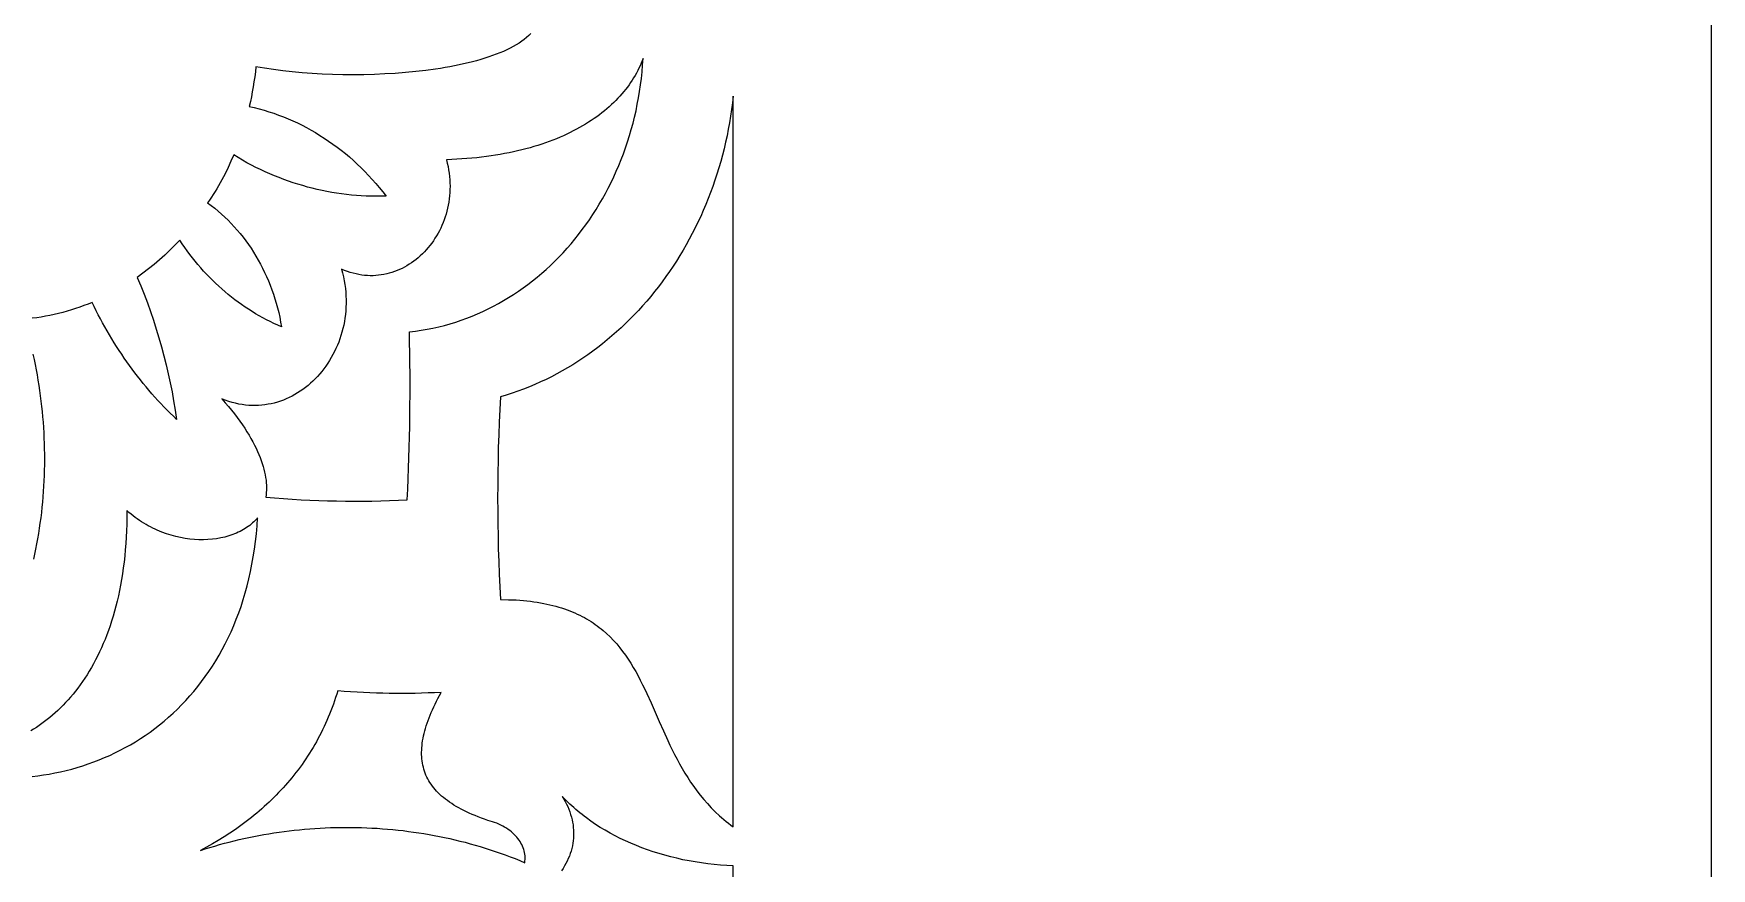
# Model space of a CAD drawing. Extents: x -4950 to -2150, y -1354 to 1346.
# Drawn here: x -2492.9 to -2149.8, y -174.9 to -4.4 of the extents above; entities that cross this region are included whole.
import ezdxf

# ---------------------------------------------------------------- set-up
doc = ezdxf.new("R2010")
doc.units = 0
doc.layers.add('LAYER_1', color=18, linetype='CONTINUOUS')

msp = doc.modelspace()

# ---------------------------------------------------------------- linework, layer by layer
at = {"layer": 'LAYER_1'}
for points in [[(-4949.84, -1354.38), (-2149.84, -1354.38), (-2149.84, 1345.62), (-4949.84, 1345.62)], [(-2445.42, -99.09), (-2443.62, -99.24), (-2441.81, -99.38), (-2440, -99.5), (-2438.19, -99.6), (-2436.39, -99.69), (-2434.58, -99.76), (-2432.77, -99.82), (-2430.96, -99.86), (-2429.15, -99.89), (-2427.34, -99.9), (-2425.53, -99.89), (-2423.72, -99.87), (-2421.91, -99.83), (-2420.1, -99.78), (-2418.29, -99.71), (-2416.48, -99.62), (-2416.38, -97.48), (-2416.29, -95.34), (-2416.21, -93.19), (-2416.14, -91.05), (-2416.08, -88.91), (-2416.03, -86.77), (-2415.99, -84.62), (-2415.96, -82.48), (-2415.93, -80.33), (-2415.92, -78.19), (-2415.92, -76.05), (-2415.92, -73.9), (-2415.94, -71.76), (-2415.96, -69.61), (-2416, -67.47), (-2416.04, -65.33), (-2414.83, -65.18), (-2413.62, -65), (-2412.42, -64.8), (-2411.24, -64.56), (-2410.06, -64.3), (-2408.89, -64), (-2407.74, -63.68), (-2406.59, -63.33), (-2405.45, -62.95), (-2404.33, -62.54), (-2403.22, -62.1), (-2402.11, -61.64), (-2401.03, -61.16), (-2399.95, -60.64), (-2398.88, -60.1), (-2397.83, -59.54), (-2396.79, -58.94), (-2395.77, -58.33), (-2394.76, -57.69), (-2393.76, -57.02), (-2392.78, -56.34), (-2391.81, -55.63), (-2390.86, -54.89), (-2389.92, -54.14), (-2389, -53.36), (-2388.09, -52.56), (-2387.2, -51.73), (-2386.33, -50.89), (-2385.47, -50.03), (-2384.63, -49.14), (-2383.81, -48.24), (-2383.01, -47.31), (-2382.22, -46.37), (-2381.45, -45.41), (-2380.7, -44.42), (-2379.97, -43.42), (-2379.26, -42.41), (-2378.56, -41.37), (-2377.89, -40.32), (-2377.24, -39.25), (-2376.6, -38.16), (-2375.99, -37.06), (-2375.4, -35.94), (-2374.82, -34.81), (-2374.27, -33.66), (-2373.75, -32.5), (-2373.24, -31.32), (-2372.76, -30.13), (-2372.29, -28.92), (-2371.86, -27.7), (-2371.44, -26.47), (-2371.05, -25.23), (-2370.68, -23.97), (-2370.33, -22.71), (-2370.01, -21.43), (-2369.72, -20.14), (-2369.45, -18.83), (-2369.2, -17.52), (-2368.98, -16.2), (-2368.79, -14.87), (-2368.62, -13.53), (-2368.47, -12.18), (-2368.36, -10.82), (-2368.27, -9.45), (-2368.46, -9.96), (-2368.67, -10.46), (-2368.89, -10.96), (-2369.13, -11.46), (-2369.38, -11.95), (-2369.64, -12.44), (-2369.91, -12.93), (-2370.2, -13.41), (-2370.5, -13.89), (-2370.82, -14.37), (-2371.15, -14.84), (-2371.49, -15.31), (-2371.85, -15.78), (-2372.22, -16.24), (-2372.61, -16.69), (-2373.01, -17.14), (-2373.42, -17.59), (-2373.84, -18.03), (-2374.28, -18.47), (-2374.74, -18.9), (-2375.2, -19.32), (-2375.69, -19.74), (-2376.18, -20.16), (-2376.69, -20.56), (-2377.21, -20.97), (-2377.75, -21.36), (-2378.3, -21.75), (-2378.86, -22.13), (-2379.44, -22.51), (-2380.03, -22.88), (-2380.64, -23.24), (-2381.26, -23.59), (-2381.89, -23.94), (-2382.54, -24.28), (-2383.2, -24.61), (-2383.87, -24.93), (-2384.56, -25.25), (-2385.26, -25.56), (-2385.98, -25.86), (-2386.71, -26.15), (-2387.46, -26.43), (-2388.22, -26.7), (-2388.99, -26.97), (-2389.78, -27.22), (-2390.58, -27.47), (-2391.39, -27.7), (-2392.22, -27.93), (-2393.07, -28.15), (-2393.92, -28.35), (-2394.79, -28.55), (-2395.68, -28.74), (-2396.58, -28.91), (-2397.49, -29.08), (-2398.42, -29.23), (-2399.36, -29.37), (-2400.32, -29.51), (-2401.29, -29.63), (-2402.27, -29.74), (-2403.27, -29.84), (-2404.29, -29.92), (-2405.31, -30), (-2406.36, -30.06), (-2407.41, -30.11), (-2408.48, -30.15), (-2408.31, -30.84), (-2408.16, -31.52), (-2408.03, -32.2), (-2407.93, -32.88), (-2407.85, -33.56), (-2407.79, -34.23), (-2407.76, -34.9), (-2407.75, -35.56), (-2407.76, -36.22), (-2407.79, -36.87), (-2407.84, -37.52), (-2407.91, -38.16), (-2408, -38.79), (-2408.11, -39.42), (-2408.24, -40.03), (-2408.39, -40.64), (-2408.56, -41.24), (-2408.74, -41.84), (-2408.94, -42.42), (-2409.16, -42.99), (-2409.4, -43.56), (-2409.65, -44.11), (-2409.92, -44.65), (-2410.2, -45.18), (-2410.5, -45.7), (-2410.82, -46.21), (-2411.15, -46.7), (-2411.49, -47.18), (-2411.85, -47.65), (-2412.22, -48.11), (-2412.6, -48.55), (-2412.99, -48.97), (-2413.4, -49.38), (-2413.82, -49.78), (-2414.25, -50.16), (-2414.69, -50.52), (-2415.14, -50.87), (-2415.61, -51.2), (-2416.08, -51.51), (-2416.56, -51.81), (-2417.05, -52.09), (-2417.55, -52.34), (-2418.06, -52.58), (-2418.57, -52.8), (-2419.09, -53), (-2419.62, -53.18), (-2420.16, -53.34), (-2420.7, -53.48), (-2421.25, -53.6), (-2421.8, -53.69), (-2422.36, -53.76), (-2422.93, -53.81), (-2423.49, -53.84), (-2424.07, -53.84), (-2424.64, -53.82), (-2425.22, -53.78), (-2425.8, -53.71), (-2426.39, -53.61), (-2426.97, -53.49), (-2427.56, -53.35), (-2428.15, -53.18), (-2428.74, -52.98), (-2429.33, -52.75), (-2429.92, -52.5), (-2429.71, -53.29), (-2429.53, -54.08), (-2429.37, -54.87), (-2429.24, -55.65), (-2429.14, -56.44), (-2429.07, -57.21), (-2429.02, -57.98), (-2428.99, -58.75), (-2428.99, -59.51), (-2429.02, -60.27), (-2429.07, -61.02), (-2429.14, -61.76), (-2429.24, -62.5), (-2429.35, -63.22), (-2429.49, -63.94), (-2429.66, -64.65), (-2429.84, -65.35), (-2430.04, -66.04), (-2430.27, -66.72), (-2430.51, -67.39), (-2430.77, -68.05), (-2431.06, -68.7), (-2431.36, -69.33), (-2431.68, -69.95), (-2432.02, -70.56), (-2432.37, -71.16), (-2432.74, -71.74), (-2433.13, -72.31), (-2433.54, -72.86), (-2433.95, -73.39), (-2434.39, -73.91), (-2434.84, -74.42), (-2435.3, -74.9), (-2435.78, -75.37), (-2436.27, -75.82), (-2436.78, -76.26), (-2437.29, -76.67), (-2437.82, -77.06), (-2438.36, -77.44), (-2438.91, -77.79), (-2439.48, -78.13), (-2440.05, -78.44), (-2440.63, -78.73), (-2441.22, -79), (-2441.82, -79.25), (-2442.43, -79.47), (-2443.05, -79.67), (-2443.68, -79.85), (-2444.31, -80), (-2444.95, -80.12), (-2445.59, -80.22), (-2446.25, -80.3), (-2446.9, -80.35), (-2447.57, -80.37), (-2448.23, -80.36), (-2448.91, -80.33), (-2449.58, -80.27), (-2450.26, -80.18), (-2450.94, -80.06), (-2451.62, -79.91), (-2452.31, -79.73), (-2453, -79.52), (-2453.69, -79.27), (-2454.38, -79), (-2453.69, -79.79), (-2453.04, -80.56), (-2452.42, -81.33), (-2451.82, -82.08), (-2451.26, -82.83), (-2450.72, -83.56), (-2450.21, -84.29), (-2449.73, -85.01), (-2449.27, -85.71), (-2448.84, -86.41), (-2448.44, -87.1), (-2448.07, -87.77), (-2447.72, -88.44), (-2447.39, -89.09), (-2447.09, -89.74), (-2446.81, -90.37), (-2446.56, -91), (-2446.33, -91.61), (-2446.13, -92.21), (-2445.95, -92.81), (-2445.79, -93.39), (-2445.65, -93.96), (-2445.53, -94.52), (-2445.44, -95.07), (-2445.37, -95.61), (-2445.32, -96.14), (-2445.28, -96.66), (-2445.27, -97.17), (-2445.28, -97.66), (-2445.31, -98.15), (-2445.36, -98.62)], [(-2397.45, -78.59), (-2397.58, -81.18), (-2397.69, -83.77), (-2397.79, -86.35), (-2397.87, -88.94), (-2397.93, -91.53), (-2397.97, -94.12), (-2398, -96.71), (-2398.01, -99.3), (-2398, -101.89), (-2397.97, -104.48), (-2397.93, -107.07), (-2397.87, -109.65), (-2397.79, -112.24), (-2397.69, -114.83), (-2397.58, -117.42), (-2397.45, -120), (-2395.82, -120.03), (-2395.02, -120.05), (-2394.25, -120.09), (-2393.49, -120.14), (-2392.75, -120.2), (-2392.02, -120.27), (-2391.3, -120.35), (-2390.6, -120.45), (-2389.92, -120.55), (-2389.25, -120.66), (-2388.59, -120.78), (-2387.95, -120.91), (-2387.32, -121.05), (-2386.7, -121.2), (-2386.1, -121.36), (-2385.51, -121.53), (-2384.93, -121.71), (-2384.36, -121.89), (-2383.81, -122.09), (-2383.27, -122.29), (-2382.74, -122.51), (-2382.23, -122.73), (-2381.72, -122.96), (-2381.23, -123.19), (-2380.74, -123.44), (-2380.27, -123.69), (-2379.81, -123.95), (-2379.36, -124.22), (-2378.91, -124.5), (-2378.48, -124.78), (-2378.06, -125.07), (-2377.65, -125.37), (-2377.24, -125.68), (-2376.85, -125.99), (-2376.46, -126.31), (-2375.72, -126.96), (-2375.01, -127.64), (-2374.33, -128.35), (-2373.67, -129.08), (-2373.05, -129.83), (-2372.45, -130.6), (-2371.87, -131.39), (-2371.32, -132.2), (-2370.79, -133.02), (-2370.28, -133.87), (-2369.78, -134.73), (-2369.3, -135.6), (-2368.84, -136.49), (-2368.38, -137.39), (-2367.94, -138.3), (-2367.5, -139.22), (-2366.65, -141.09), (-2365.81, -142.99), (-2364.97, -144.91), (-2364.12, -146.84), (-2363.24, -148.78), (-2362.78, -149.74), (-2362.31, -150.71), (-2361.83, -151.67), (-2361.33, -152.62), (-2360.82, -153.57), (-2360.29, -154.51), (-2359.73, -155.45), (-2359.15, -156.38), (-2358.55, -157.29), (-2357.93, -158.2), (-2357.27, -159.09), (-2356.59, -159.97), (-2355.87, -160.84), (-2355.12, -161.69), (-2354.34, -162.53), (-2353.52, -163.35), (-2352.66, -164.15), (-2352.22, -164.54), (-2351.76, -164.93), (-2351.3, -165.31), (-2350.82, -165.69), (-2350.34, -166.06), (-2349.84, -166.43), (-2349.84, -17.14), (-2350, -18.52), (-2350.17, -19.88), (-2350.38, -21.24), (-2350.6, -22.59), (-2350.85, -23.93), (-2351.11, -25.27), (-2351.4, -26.59), (-2351.71, -27.91), (-2352.05, -29.21), (-2352.4, -30.51), (-2352.77, -31.8), (-2353.17, -33.08), (-2353.59, -34.34), (-2354.02, -35.6), (-2354.48, -36.85), (-2354.95, -38.08), (-2355.45, -39.31), (-2355.97, -40.52), (-2356.5, -41.72), (-2357.05, -42.9), (-2357.63, -44.08), (-2358.22, -45.24), (-2358.83, -46.39), (-2359.46, -47.52), (-2360.11, -48.65), (-2360.77, -49.75), (-2361.45, -50.85), (-2362.15, -51.92), (-2362.87, -52.99), (-2363.61, -54.04), (-2364.36, -55.07), (-2365.13, -56.09), (-2365.91, -57.09), (-2366.71, -58.07), (-2367.53, -59.04), (-2368.37, -59.99), (-2369.22, -60.93), (-2370.08, -61.84), (-2370.96, -62.74), (-2371.86, -63.62), (-2372.77, -64.48), (-2373.7, -65.33), (-2374.64, -66.15), (-2375.6, -66.96), (-2376.57, -67.74), (-2377.55, -68.51), (-2378.55, -69.26), (-2379.56, -69.98), (-2380.58, -70.69), (-2381.62, -71.37), (-2382.67, -72.03), (-2383.74, -72.68), (-2384.81, -73.3), (-2385.9, -73.89), (-2387.01, -74.47), (-2388.12, -75.02), (-2389.25, -75.55), (-2390.38, -76.06), (-2391.53, -76.54), (-2392.69, -77), (-2393.87, -77.43), (-2395.05, -77.85), (-2396.24, -78.23)], [(-2392.46, -173.75), (-2392.42, -173.41), (-2392.39, -173.06), (-2392.39, -172.72), (-2392.41, -172.38), (-2392.45, -172.04), (-2392.5, -171.7), (-2392.58, -171.36), (-2392.68, -171.03), (-2392.79, -170.7), (-2392.92, -170.38), (-2393.07, -170.06), (-2393.24, -169.74), (-2393.43, -169.43), (-2393.63, -169.13), (-2393.86, -168.83), (-2394.09, -168.54), (-2394.35, -168.26), (-2394.62, -167.98), (-2394.91, -167.71), (-2395.21, -167.45), (-2395.53, -167.2), (-2395.87, -166.95), (-2396.22, -166.72), (-2396.58, -166.5), (-2396.96, -166.28), (-2397.36, -166.08), (-2397.76, -165.89), (-2398.19, -165.71), (-2398.62, -165.54), (-2399.07, -165.38), (-2399.53, -165.24), (-2400.01, -165.11), (-2400.68, -164.87), (-2401.34, -164.64), (-2401.99, -164.39), (-2402.61, -164.14), (-2403.22, -163.89), (-2403.8, -163.63), (-2404.37, -163.37), (-2404.92, -163.1), (-2405.46, -162.83), (-2405.97, -162.55), (-2406.47, -162.27), (-2406.95, -161.98), (-2407.41, -161.69), (-2407.86, -161.39), (-2408.28, -161.08), (-2408.69, -160.77), (-2409.09, -160.46), (-2409.46, -160.14), (-2409.82, -159.81), (-2410.16, -159.48), (-2410.49, -159.14), (-2410.79, -158.8), (-2411.09, -158.45), (-2411.36, -158.1), (-2411.62, -157.74), (-2411.86, -157.38), (-2412.08, -157.01), (-2412.29, -156.63), (-2412.48, -156.25), (-2412.66, -155.86), (-2412.82, -155.47), (-2412.96, -155.07), (-2413.09, -154.66), (-2413.2, -154.25), (-2413.3, -153.83), (-2413.38, -153.41), (-2413.45, -152.98), (-2413.5, -152.55), (-2413.53, -152.1), (-2413.55, -151.66), (-2413.55, -151.2), (-2413.54, -150.74), (-2413.51, -150.28), (-2413.47, -149.8), (-2413.41, -149.33), (-2413.34, -148.84), (-2413.25, -148.35), (-2413.15, -147.85), (-2413.03, -147.35), (-2412.9, -146.84), (-2412.76, -146.32), (-2412.6, -145.8), (-2412.42, -145.26), (-2412.24, -144.73), (-2412.03, -144.18), (-2411.82, -143.63), (-2411.59, -143.08), (-2411.34, -142.51), (-2411.08, -141.94), (-2410.81, -141.36), (-2410.52, -140.78), (-2410.22, -140.19), (-2409.58, -138.98), (-2410.91, -139.04), (-2412.23, -139.09), (-2413.55, -139.13), (-2414.87, -139.16), (-2416.19, -139.18), (-2417.52, -139.18), (-2418.84, -139.18), (-2420.16, -139.17), (-2421.48, -139.14), (-2422.8, -139.1), (-2424.12, -139.06), (-2425.44, -139), (-2426.76, -138.93), (-2428.08, -138.85), (-2429.4, -138.76), (-2430.71, -138.66), (-2430.92, -139.36), (-2431.14, -140.04), (-2431.37, -140.72), (-2431.6, -141.4), (-2431.85, -142.07), (-2432.1, -142.73), (-2432.36, -143.39), (-2432.63, -144.04), (-2432.91, -144.68), (-2433.19, -145.32), (-2433.49, -145.96), (-2433.79, -146.59), (-2434.1, -147.21), (-2434.42, -147.83), (-2434.74, -148.44), (-2435.07, -149.04), (-2435.42, -149.64), (-2435.76, -150.24), (-2436.12, -150.83), (-2436.49, -151.41), (-2436.86, -151.99), (-2437.24, -152.56), (-2437.62, -153.12), (-2438.01, -153.68), (-2438.41, -154.23), (-2438.82, -154.78), (-2439.24, -155.32), (-2439.66, -155.86), (-2440.09, -156.39), (-2440.52, -156.91), (-2440.96, -157.43), (-2441.41, -157.94), (-2441.86, -158.45), (-2442.33, -158.95), (-2442.79, -159.45), (-2443.27, -159.94), (-2443.75, -160.42), (-2444.23, -160.9), (-2444.72, -161.37), (-2445.22, -161.83), (-2445.73, -162.29), (-2446.24, -162.75), (-2446.75, -163.2), (-2447.27, -163.64), (-2447.8, -164.08), (-2448.33, -164.51), (-2448.87, -164.93), (-2449.41, -165.35), (-2450.51, -166.17), (-2451.64, -166.97), (-2452.78, -167.74), (-2453.94, -168.49), (-2455.12, -169.22), (-2456.32, -169.92), (-2457.54, -170.6), (-2458.77, -171.26), (-2457.8, -170.94), (-2456.83, -170.64), (-2455.85, -170.35), (-2454.87, -170.07), (-2453.88, -169.8), (-2452.88, -169.54), (-2451.88, -169.29), (-2450.88, -169.05), (-2449.87, -168.82), (-2448.86, -168.61), (-2447.84, -168.4), (-2446.82, -168.2), (-2445.8, -168.02), (-2444.77, -167.84), (-2443.74, -167.68), (-2442.7, -167.53), (-2441.67, -167.38), (-2440.63, -167.25), (-2439.58, -167.13), (-2438.54, -167.02), (-2437.49, -166.92), (-2436.44, -166.84), (-2435.38, -166.76), (-2434.33, -166.7), (-2433.27, -166.64), (-2432.21, -166.6), (-2431.15, -166.57), (-2430.09, -166.55), (-2429.03, -166.54), (-2427.97, -166.54), (-2426.9, -166.56), (-2425.84, -166.59), (-2424.77, -166.62), (-2423.71, -166.67), (-2422.64, -166.73), (-2421.58, -166.81), (-2420.51, -166.89), (-2419.45, -166.99), (-2418.38, -167.09), (-2417.32, -167.21), (-2416.26, -167.35), (-2415.2, -167.49), (-2414.14, -167.64), (-2413.08, -167.81), (-2412.02, -167.99), (-2410.97, -168.18), (-2409.91, -168.39), (-2408.86, -168.6), (-2407.81, -168.83), (-2406.77, -169.07), (-2405.72, -169.33), (-2404.68, -169.59), (-2403.64, -169.87), (-2402.61, -170.16), (-2401.58, -170.46), (-2400.55, -170.78), (-2399.52, -171.1), (-2398.5, -171.44), (-2397.48, -171.8), (-2396.47, -172.16), (-2395.46, -172.54), (-2394.46, -172.93), (-2393.46, -173.33)]]:
    msp.add_lwpolyline(points, close=True, dxfattribs=at)
for points in [[(-2391.22, -4.38), (-2391.62, -4.78), (-2392.08, -5.18), (-2392.57, -5.58), (-2393.09, -5.96), (-2393.64, -6.33), (-2394.23, -6.68), (-2394.83, -7.03), (-2395.47, -7.37), (-2396.13, -7.69), (-2396.82, -8.01), (-2397.54, -8.31), (-2398.28, -8.61), (-2399.04, -8.89), (-2399.82, -9.16), (-2400.63, -9.43), (-2401.46, -9.68), (-2402.3, -9.92), (-2403.17, -10.15), (-2404.06, -10.37), (-2404.96, -10.59), (-2405.88, -10.79), (-2406.81, -10.98), (-2407.76, -11.16), (-2408.72, -11.33), (-2409.7, -11.49), (-2410.69, -11.64), (-2412.7, -11.92), (-2414.75, -12.16), (-2416.84, -12.35), (-2418.95, -12.52), (-2421.08, -12.64), (-2423.22, -12.73), (-2425.37, -12.78), (-2427.52, -12.8), (-2429.66, -12.79), (-2431.78, -12.74), (-2433.88, -12.65), (-2435.96, -12.53), (-2438, -12.38), (-2439.99, -12.2), (-2441.94, -11.99), (-2443.84, -11.74), (-2445.67, -11.47), (-2447.43, -11.16), (-2447.55, -12.2), (-2447.68, -13.23), (-2447.83, -14.25), (-2447.99, -15.27), (-2448.17, -16.28), (-2448.36, -17.29), (-2448.57, -18.29), (-2448.79, -19.28), (-2447.78, -19.51), (-2446.77, -19.77), (-2445.77, -20.05), (-2444.77, -20.35), (-2443.78, -20.67), (-2442.8, -21.02), (-2441.82, -21.39), (-2440.86, -21.79), (-2439.9, -22.21), (-2438.95, -22.64), (-2438.01, -23.11), (-2437.08, -23.59), (-2436.15, -24.1), (-2435.24, -24.62), (-2434.34, -25.17), (-2433.45, -25.74), (-2432.56, -26.33), (-2431.69, -26.94), (-2430.83, -27.57), (-2429.98, -28.23), (-2429.15, -28.9), (-2428.32, -29.59), (-2427.51, -30.31), (-2426.71, -31.04), (-2425.92, -31.79), (-2425.15, -32.56), (-2424.39, -33.36), (-2423.65, -34.17), (-2422.91, -35), (-2422.2, -35.84), (-2421.49, -36.71), (-2420.81, -37.59), (-2421.82, -37.62), (-2422.84, -37.62), (-2423.86, -37.61), (-2424.87, -37.58), (-2425.89, -37.53), (-2426.9, -37.46), (-2427.91, -37.37), (-2428.92, -37.26), (-2429.93, -37.13), (-2430.93, -36.99), (-2431.93, -36.82), (-2432.93, -36.64), (-2433.92, -36.44), (-2434.92, -36.22), (-2435.9, -35.98), (-2436.89, -35.73), (-2437.87, -35.45), (-2438.85, -35.16), (-2439.82, -34.85), (-2440.79, -34.52), (-2441.75, -34.17), (-2442.71, -33.81), (-2443.66, -33.43), (-2444.61, -33.03), (-2445.55, -32.61), (-2446.49, -32.17), (-2447.42, -31.72), (-2448.35, -31.25), (-2449.26, -30.76), (-2450.18, -30.25), (-2451.08, -29.73), (-2451.98, -29.18), (-2452.54, -30.48), (-2453.12, -31.76), (-2453.74, -33.02), (-2454.06, -33.64), (-2454.39, -34.26), (-2454.73, -34.87), (-2455.07, -35.47), (-2455.42, -36.07), (-2455.78, -36.66), (-2456.15, -37.24), (-2456.53, -37.82), (-2456.92, -38.38), (-2457.32, -38.95), (-2456.58, -39.49), (-2455.86, -40.05), (-2455.15, -40.64), (-2454.46, -41.24), (-2453.79, -41.86), (-2453.12, -42.5), (-2452.48, -43.16), (-2451.85, -43.83), (-2451.24, -44.53), (-2450.64, -45.24), (-2450.06, -45.96), (-2449.5, -46.7), (-2448.96, -47.46), (-2448.43, -48.23), (-2447.92, -49.02), (-2447.43, -49.82), (-2446.95, -50.64), (-2446.5, -51.47), (-2446.06, -52.31), (-2445.65, -53.17), (-2445.25, -54.04), (-2444.87, -54.92), (-2444.51, -55.81), (-2444.17, -56.71), (-2443.85, -57.62), (-2443.55, -58.55), (-2443.28, -59.48), (-2443.02, -60.42), (-2442.78, -61.38), (-2442.57, -62.34), (-2442.38, -63.31), (-2442.21, -64.28), (-2442.98, -63.95), (-2443.75, -63.59), (-2444.51, -63.23), (-2445.27, -62.84), (-2446.02, -62.45), (-2446.76, -62.03), (-2447.49, -61.61), (-2448.22, -61.17), (-2448.94, -60.71), (-2449.65, -60.24), (-2450.35, -59.75), (-2451.05, -59.26), (-2451.74, -58.74), (-2452.41, -58.22), (-2453.08, -57.68), (-2453.75, -57.12), (-2454.4, -56.56), (-2455.04, -55.98), (-2455.68, -55.39), (-2456.3, -54.78), (-2456.91, -54.16), (-2457.52, -53.53), (-2458.12, -52.89), (-2458.7, -52.23), (-2459.28, -51.56), (-2459.84, -50.88), (-2460.4, -50.19), (-2460.94, -49.49), (-2461.47, -48.77), (-2462, -48.05), (-2462.51, -47.31), (-2463.01, -46.56), (-2464.01, -47.62), (-2465.03, -48.65), (-2466.08, -49.65), (-2467.16, -50.62), (-2468.26, -51.56), (-2469.38, -52.47), (-2470.52, -53.34), (-2471.68, -54.18), (-2470.97, -55.91), (-2470.28, -57.65), (-2469.62, -59.41), (-2468.99, -61.17), (-2468.39, -62.95), (-2467.82, -64.75), (-2467.27, -66.55), (-2466.75, -68.36), (-2466.26, -70.19), (-2465.8, -72.02), (-2465.37, -73.86), (-2464.97, -75.71), (-2464.59, -77.57), (-2464.25, -79.44), (-2463.93, -81.32), (-2463.64, -83.2), (-2464.3, -82.57), (-2464.95, -81.94), (-2465.6, -81.29), (-2466.23, -80.64), (-2466.86, -79.98), (-2467.48, -79.31), (-2468.1, -78.63), (-2468.71, -77.95), (-2469.31, -77.25), (-2469.9, -76.55), (-2470.48, -75.84), (-2471.06, -75.12), (-2471.63, -74.4), (-2472.19, -73.67), (-2472.75, -72.93), (-2473.29, -72.18), (-2473.83, -71.43), (-2474.36, -70.66), (-2474.88, -69.89), (-2475.4, -69.12), (-2475.91, -68.34), (-2476.4, -67.55), (-2476.89, -66.75), (-2477.37, -65.95), (-2477.85, -65.14), (-2478.31, -64.32), (-2478.77, -63.5), (-2479.22, -62.67), (-2479.66, -61.83), (-2480.09, -60.99), (-2480.51, -60.14), (-2480.92, -59.29), (-2481.76, -59.63), (-2482.6, -59.95), (-2483.45, -60.26), (-2484.3, -60.55), (-2485.16, -60.83), (-2486.03, -61.09), (-2486.9, -61.33), (-2487.77, -61.56), (-2488.66, -61.77), (-2489.55, -61.96), (-2490.44, -62.13), (-2491.34, -62.29), (-2492.24, -62.43), (-2493.15, -62.55)], [(-2493.03, -69.9), (-2492.8, -70.95), (-2492.58, -72), (-2492.38, -73.05), (-2492.18, -74.11), (-2492, -75.17), (-2491.83, -76.24), (-2491.67, -77.31), (-2491.52, -78.38), (-2491.38, -79.45), (-2491.26, -80.53), (-2491.15, -81.61), (-2491.05, -82.69), (-2490.96, -83.78), (-2490.88, -84.86), (-2490.82, -85.95), (-2490.77, -87.04), (-2490.72, -88.13), (-2490.7, -89.22), (-2490.68, -90.31), (-2490.68, -91.39), (-2490.69, -92.48), (-2490.71, -93.57), (-2490.74, -94.66), (-2490.78, -95.75), (-2490.84, -96.83), (-2490.91, -97.92), (-2490.99, -99), (-2491.08, -100.08), (-2491.19, -101.16), (-2491.3, -102.24), (-2491.43, -103.31), (-2491.58, -104.38), (-2491.73, -105.45), (-2491.9, -106.51), (-2492.08, -107.57), (-2492.27, -108.63), (-2492.47, -109.68), (-2492.69, -110.72), (-2492.91, -111.76)], [(-2493.21, -156.14), (-2492.04, -156), (-2490.87, -155.84), (-2489.7, -155.65), (-2488.54, -155.43), (-2487.39, -155.19), (-2486.24, -154.92), (-2485.1, -154.62), (-2483.96, -154.3), (-2482.83, -153.96), (-2481.71, -153.58), (-2480.6, -153.18), (-2479.5, -152.76), (-2478.4, -152.3), (-2477.32, -151.83), (-2476.25, -151.32), (-2475.19, -150.79), (-2474.14, -150.23), (-2473.1, -149.65), (-2472.07, -149.04), (-2471.06, -148.41), (-2470.06, -147.75), (-2469.08, -147.06), (-2468.11, -146.35), (-2467.15, -145.61), (-2466.21, -144.84), (-2465.29, -144.05), (-2464.38, -143.23), (-2463.49, -142.39), (-2462.62, -141.52), (-2461.76, -140.62), (-2460.93, -139.7), (-2460.11, -138.75), (-2459.31, -137.77), (-2458.54, -136.77), (-2457.78, -135.75), (-2457.04, -134.69), (-2456.33, -133.61), (-2455.64, -132.51), (-2454.97, -131.38), (-2454.32, -130.22), (-2453.7, -129.04), (-2453.1, -127.83), (-2452.52, -126.59), (-2451.98, -125.33), (-2451.45, -124.04), (-2450.95, -122.73), (-2450.48, -121.39), (-2450.04, -120.02), (-2449.62, -118.63), (-2449.23, -117.21), (-2448.87, -115.77), (-2448.54, -114.3), (-2448.24, -112.8), (-2447.97, -111.28), (-2447.73, -109.73), (-2447.52, -108.16), (-2447.34, -106.56), (-2447.2, -104.93), (-2447.08, -103.28), (-2447.33, -103.56), (-2447.58, -103.83), (-2447.85, -104.1), (-2448.12, -104.36), (-2448.41, -104.6), (-2448.71, -104.84), (-2449.01, -105.07), (-2449.33, -105.29), (-2449.65, -105.5), (-2449.99, -105.71), (-2450.33, -105.9), (-2450.68, -106.09), (-2451.04, -106.26), (-2451.41, -106.43), (-2451.79, -106.58), (-2452.17, -106.73), (-2452.96, -107), (-2453.77, -107.23), (-2454.61, -107.42), (-2455.46, -107.57), (-2456.34, -107.68), (-2457.24, -107.76), (-2458.15, -107.79), (-2459.07, -107.78), (-2460.01, -107.73), (-2460.95, -107.64), (-2461.9, -107.51), (-2462.85, -107.34), (-2463.8, -107.12), (-2464.76, -106.87), (-2465.71, -106.56), (-2466.66, -106.22), (-2467.6, -105.83), (-2468.06, -105.62), (-2468.53, -105.39), (-2468.99, -105.16), (-2469.45, -104.92), (-2469.9, -104.66), (-2470.35, -104.39), (-2470.8, -104.11), (-2471.24, -103.82), (-2471.68, -103.52), (-2472.12, -103.21), (-2472.54, -102.88), (-2472.97, -102.54), (-2473.39, -102.2), (-2473.8, -101.83), (-2473.81, -103.23), (-2473.84, -104.6), (-2473.88, -105.95), (-2473.95, -107.27), (-2474.03, -108.57), (-2474.14, -109.85), (-2474.26, -111.1), (-2474.39, -112.33), (-2474.55, -113.54), (-2474.72, -114.73), (-2474.9, -115.89), (-2475.1, -117.03), (-2475.32, -118.14), (-2475.55, -119.24), (-2475.8, -120.31), (-2476.06, -121.36), (-2476.34, -122.39), (-2476.63, -123.4), (-2476.93, -124.39), (-2477.25, -125.35), (-2477.58, -126.3), (-2477.92, -127.22), (-2478.27, -128.13), (-2478.64, -129.01), (-2479.02, -129.87), (-2479.4, -130.71), (-2479.8, -131.54), (-2480.21, -132.34), (-2480.63, -133.12), (-2481.06, -133.89), (-2481.5, -134.63), (-2481.95, -135.36), (-2482.41, -136.06), (-2482.87, -136.75), (-2483.35, -137.42), (-2483.83, -138.07), (-2484.32, -138.71), (-2484.81, -139.32), (-2485.32, -139.92), (-2485.82, -140.5), (-2486.34, -141.06), (-2486.86, -141.6), (-2487.39, -142.13), (-2487.92, -142.64), (-2488.46, -143.13), (-2489, -143.61), (-2489.54, -144.07), (-2490.09, -144.51), (-2490.65, -144.94), (-2491.2, -145.35), (-2491.76, -145.75), (-2492.32, -146.13), (-2492.88, -146.49), (-2493.45, -146.84)], [(-2349.84, -220.11), (-2349.84, -174.39), (-2351.16, -174.32), (-2352.47, -174.23), (-2353.77, -174.12), (-2355.06, -173.97), (-2356.34, -173.8), (-2357.62, -173.61), (-2358.88, -173.38), (-2360.13, -173.14), (-2361.37, -172.86), (-2362.6, -172.56), (-2363.81, -172.24), (-2365.01, -171.89), (-2366.19, -171.52), (-2367.36, -171.13), (-2368.51, -170.71), (-2369.64, -170.26), (-2370.75, -169.8), (-2371.85, -169.31), (-2372.93, -168.8), (-2373.98, -168.27), (-2375.02, -167.71), (-2376.03, -167.13), (-2377.02, -166.54), (-2377.99, -165.92), (-2378.93, -165.28), (-2379.85, -164.62), (-2380.3, -164.28), (-2380.75, -163.93), (-2381.18, -163.59), (-2381.62, -163.23), (-2382.04, -162.88), (-2382.46, -162.51), (-2382.87, -162.14), (-2383.27, -161.77), (-2383.67, -161.39), (-2384.06, -161.01), (-2384.44, -160.62), (-2384.81, -160.23), (-2384.5, -160.75), (-2384.21, -161.26), (-2383.94, -161.79), (-2383.69, -162.31), (-2383.47, -162.84), (-2383.27, -163.37), (-2383.09, -163.9), (-2382.93, -164.44), (-2382.8, -164.97), (-2382.69, -165.51), (-2382.6, -166.05), (-2382.54, -166.59), (-2382.49, -167.12), (-2382.47, -167.66), (-2382.48, -168.2), (-2382.51, -168.73), (-2382.56, -169.27), (-2382.63, -169.8), (-2382.73, -170.33), (-2382.85, -170.85), (-2382.99, -171.38), (-2383.15, -171.9), (-2383.34, -172.41), (-2383.56, -172.92), (-2383.79, -173.43), (-2384.05, -173.93), (-2384.33, -174.43), (-2384.64, -174.92), (-2384.97, -175.4)]]:
    msp.add_lwpolyline(points, dxfattribs=at)

doc.saveas('drawing.dxf')
